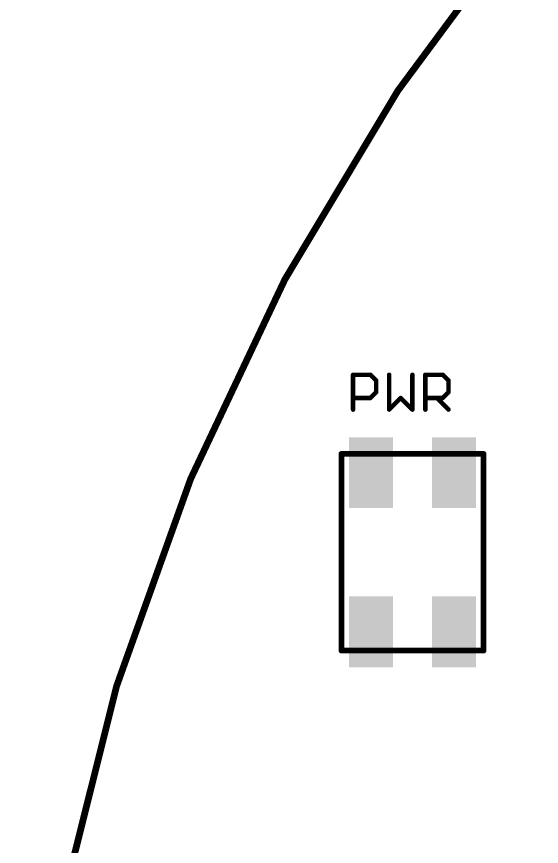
# Model space of a CAD drawing. Extents: x -51 to 158, y -52 to 51.
# Drawn here: x -50.88 to -38.99, y 11.13 to 29.9 of the extents above; entities that cross this region are included whole.
import ezdxf

# ---------------------------------------------------------------- set-up
doc = ezdxf.new("R2010")
doc.units = 0
for name, color, linetype in [('20', 213, 'CONTINUOUS'), ('21', 253, 'CONTINUOUS'), ('25', 253, 'CONTINUOUS'), ('29', 253, 'CONTINUOUS')]:
    doc.layers.add(name, color=color, linetype=linetype)

# ---------------------------------------------------------------- blocks, each defined once
blk = doc.blocks.new('RECT')
blk.add_solid([(-0.5, -0.5), (0.5, -0.5), (-0.5, 0.5), (0.5, 0.5)])

msp = doc.modelspace()

# ---------------------------------------------------------------- linework, layer by layer
at = {"layer": '20', "const_width": 0.1524}
msp.add_lwpolyline([(0, -50.8, 1), (0, 50.8, 1), (0, -50.8)], format="xyb", dxfattribs=at)
at = {"layer": '21', "const_width": 0.0635}
for points in [[(-43.4883, 20.005, 1), (-43.5518, 20.005)], [(-43.52, 20.0368, 1), (-43.52, 19.9733)], [(-40.2683, 20.005, 1), (-40.3318, 20.005)], [(-40.3, 19.9733, 1), (-40.3, 20.0368)], [(-43.5518, 15.555, 1), (-43.4883, 15.555)], [(-43.52, 15.5868, 1), (-43.52, 15.5233)], [(-40.3318, 15.555, 1), (-40.2683, 15.555)], [(-40.3, 15.5233, 1), (-40.3, 15.5868)]]:
    msp.add_lwpolyline(points, format="xyb", dxfattribs=at)
at = {"layer": '21', "const_width": 0.127}
for points in [[(-43.52, 20.005), (-40.3, 20.005)], [(-43.52, 15.555), (-43.52, 20.005)], [(-40.3, 20.005), (-40.3, 15.555)], [(-40.3, 15.555), (-43.52, 15.555)]]:
    msp.add_lwpolyline(points, dxfattribs=at)
at = {"layer": '25', "const_width": 0.1016}
for points in [[(-43.2562, 21.0058), (-43.2562, 21.7939)], [(-43.2562, 21.7939), (-42.8622, 21.7939)], [(-42.8622, 21.7939), (-42.7308, 21.6625)], [(-42.4376, 21.7939), (-42.4376, 21.0058)], [(-41.9122, 21.0058), (-41.9122, 21.7939)], [(-41.619, 21.0058), (-41.619, 21.7939)], [(-41.619, 21.7939), (-41.225, 21.7939)], [(-41.225, 21.7939), (-41.0937, 21.6625)], [(-42.7308, 21.6625), (-42.7308, 21.3998)], [(-41.0937, 21.6625), (-41.0937, 21.3998)], [(-42.7308, 21.3998), (-42.8622, 21.2685)], [(-41.0937, 21.3998), (-41.225, 21.2685)], [(-42.8622, 21.2685), (-43.2562, 21.2685)], [(-42.4376, 21.0058), (-42.1749, 21.2685)], [(-42.1749, 21.2685), (-41.9122, 21.0058)], [(-41.225, 21.2685), (-41.619, 21.2685)], [(-41.3564, 21.2685), (-41.0937, 21.0058)]]:
    msp.add_lwpolyline(points, dxfattribs=at)
at = {"layer": '25', "const_width": 0.0508}
for points in [[(-43.2308, 21.7939, 1), (-43.2816, 21.7939)], [(-43.2562, 21.8193, 1), (-43.2562, 21.7685)], [(-42.8442, 21.8118, 1), (-42.8801, 21.7759)], [(-42.8622, 21.7685, 1), (-42.8622, 21.8193)], [(-42.4122, 21.7939, 1), (-42.463, 21.7939)], [(-41.8868, 21.7939, 1), (-41.9376, 21.7939)], [(-41.5936, 21.7939, 1), (-41.6444, 21.7939)], [(-41.619, 21.8193, 1), (-41.619, 21.7685)], [(-41.207, 21.8118, 1), (-41.243, 21.7759)], [(-41.225, 21.7685, 1), (-41.225, 21.8193)], [(-42.7054, 21.6625, 1), (-42.7562, 21.6625)], [(-42.7488, 21.6446, 1), (-42.7129, 21.6805)], [(-41.0683, 21.6625, 1), (-41.1191, 21.6625)], [(-41.1116, 21.6446, 1), (-41.0757, 21.6805)], [(-42.7562, 21.3998, 1), (-42.7054, 21.3998)], [(-42.7129, 21.3819, 1), (-42.7488, 21.4178)], [(-41.1191, 21.3998, 1), (-41.0683, 21.3998)], [(-41.0757, 21.3819, 1), (-41.1116, 21.4178)], [(-43.2562, 21.2939, 1), (-43.2562, 21.2431)], [(-42.8801, 21.2865, 1), (-42.8442, 21.2505)], [(-42.8622, 21.2431, 1), (-42.8622, 21.2939)], [(-42.157, 21.2865, 1), (-42.1929, 21.2505)], [(-42.157, 21.2505, 1), (-42.1929, 21.2865)], [(-41.619, 21.2939, 1), (-41.619, 21.2431)], [(-41.3384, 21.2865, 1), (-41.3743, 21.2505)], [(-41.243, 21.2865, 1), (-41.207, 21.2505)], [(-41.225, 21.2431, 1), (-41.225, 21.2939)], [(-43.2816, 21.0058, 1), (-43.2308, 21.0058)], [(-42.4556, 21.0238, 1), (-42.4197, 20.9878)], [(-42.463, 21.0058, 1), (-42.4122, 21.0058)], [(-41.9376, 21.0058, 1), (-41.8868, 21.0058)], [(-41.9302, 20.9878, 1), (-41.8943, 21.0238)], [(-41.6444, 21.0058, 1), (-41.5936, 21.0058)], [(-41.1116, 20.9878, 1), (-41.0757, 21.0238)]]:
    msp.add_lwpolyline(points, format="xyb", dxfattribs=at)

# ---------------------------------------------------------------- block references
at = {"layer": '29', "xscale": 1.6032, "yscale": 1.0032}
for p, rotation in [((-42.85, 19.58), 90), ((-40.97, 19.58), 90), ((-42.85, 15.98), 270), ((-40.97, 15.98), 270)]:
    msp.add_blockref('RECT', p, dxfattribs=dict(at, rotation=rotation))

doc.saveas('drawing.dxf')
